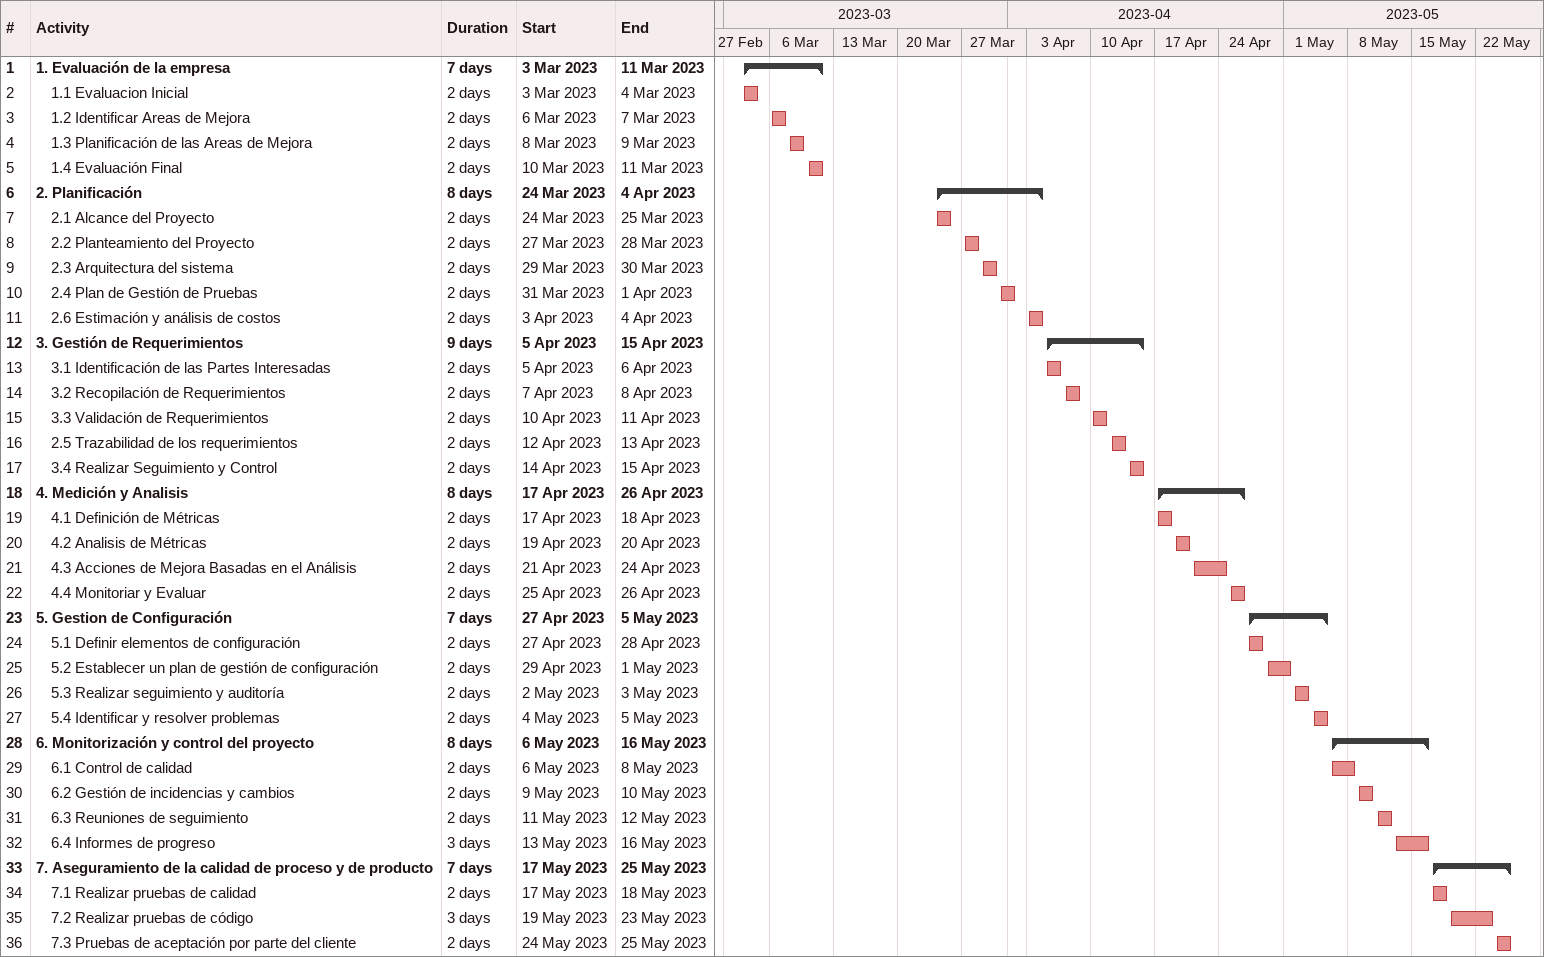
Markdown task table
| ID | Level | Task | Duration | Start | Finish |
|---|---|---|---|---|---|
| 1 | 1 | **1. Evaluación de la empresa** | 7d | 2023-03-03 | 2023-03-11 |
| 2 | 2 | 1.1 Evaluacion Inicial | 2d | 2023-03-03 | 2023-03-04 |
| 3 | 2 | 1.2 Identificar Areas de Mejora | 2d | 2023-03-06 | 2023-03-07 |
| 4 | 2 | 1.3 Planificación de las Areas de Mejora | 2d | 2023-03-08 | 2023-03-09 |
| 5 | 2 | 1.4 Evaluación Final | 2d | 2023-03-10 | 2023-03-11 |
| 6 | 1 | **2. Planificación** | 8d | 2023-03-24 | 2023-04-04 |
| 7 | 2 | 2.1 Alcance del Proyecto | 2d | 2023-03-24 | 2023-03-25 |
| 8 | 2 | 2.2 Planteamiento del Proyecto | 2d | 2023-03-27 | 2023-03-28 |
| 9 | 2 | 2.3 Arquitectura del sistema | 2d | 2023-03-29 | 2023-03-30 |
| 10 | 2 | 2.4 Plan de Gestión de Pruebas | 2d | 2023-03-31 | 2023-04-01 |
| 11 | 2 | 2.6 Estimación y análisis de costos | 2d | 2023-04-03 | 2023-04-04 |
| 12 | 1 | **3. Gestión de Requerimientos** | 9d | 2023-04-05 | 2023-04-15 |
| 13 | 2 | 3.1 Identificación de las Partes Interesadas | 2d | 2023-04-05 | 2023-04-06 |
| 14 | 2 | 3.2 Recopilación de Requerimientos | 2d | 2023-04-07 | 2023-04-08 |
| 15 | 2 | 3.3 Validación de Requerimientos | 2d | 2023-04-10 | 2023-04-11 |
| 16 | 2 | 2.5 Trazabilidad de los requerimientos | 2d | 2023-04-12 | 2023-04-13 |
| 17 | 2 | 3.4 Realizar Seguimiento y Control | 2d | 2023-04-14 | 2023-04-15 |
| 18 | 1 | **4. Medición y Analisis** | 8d | 2023-04-17 | 2023-04-26 |
| 19 | 2 | 4.1 Definición de Métricas | 2d | 2023-04-17 | 2023-04-18 |
| 20 | 2 | 4.2 Analisis de Métricas | 2d | 2023-04-19 | 2023-04-20 |
| 21 | 2 | 4.3 Acciones de Mejora Basadas en el Análisis | 2d | 2023-04-21 | 2023-04-24 |
| 22 | 2 | 4.4 Monitoriar y Evaluar | 2d | 2023-04-25 | 2023-04-26 |
| 23 | 1 | **5. Gestion de Configuración** | 7d | 2023-04-27 | 2023-05-05 |
| 24 | 2 | 5.1 Definir elementos de configuración | 2d | 2023-04-27 | 2023-04-28 |
| 25 | 2 | 5.2 Establecer un plan de gestión de configuración | 2d | 2023-04-29 | 2023-05-01 |
| 26 | 2 | 5.3 Realizar seguimiento y auditoría | 2d | 2023-05-02 | 2023-05-03 |
| 27 | 2 | 5.4 Identificar y resolver problemas | 2d | 2023-05-04 | 2023-05-05 |
| 28 | 1 | **6. Monitorización y control del proyecto** | 8d | 2023-05-06 | 2023-05-16 |
| 29 | 2 | 6.1 Control de calidad | 2d | 2023-05-06 | 2023-05-08 |
| 30 | 2 | 6.2 Gestión de incidencias y cambios | 2d | 2023-05-09 | 2023-05-10 |
| 31 | 2 | 6.3 Reuniones de seguimiento | 2d | 2023-05-11 | 2023-05-12 |
| 32 | 2 | 6.4 Informes de progreso | 3d | 2023-05-13 | 2023-05-16 |
| 33 | 1 | **7. Aseguramiento de la calidad de proceso y de producto** | 7d | 2023-05-17 | 2023-05-25 |
| 34 | 2 | 7.1 Realizar pruebas de calidad | 2d | 2023-05-17 | 2023-05-18 |
| 35 | 2 | 7.2 Realizar pruebas de código | 3d | 2023-05-19 | 2023-05-23 |
| 36 | 2 | 7.3 Pruebas de aceptación por parte del cliente | 2d | 2023-05-24 | 2023-05-25 |
